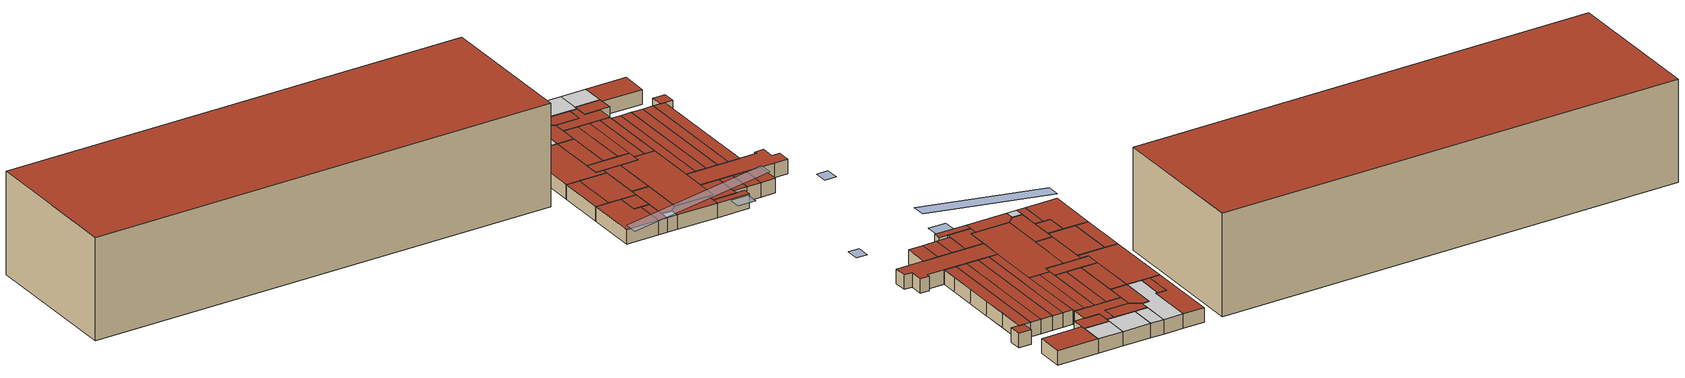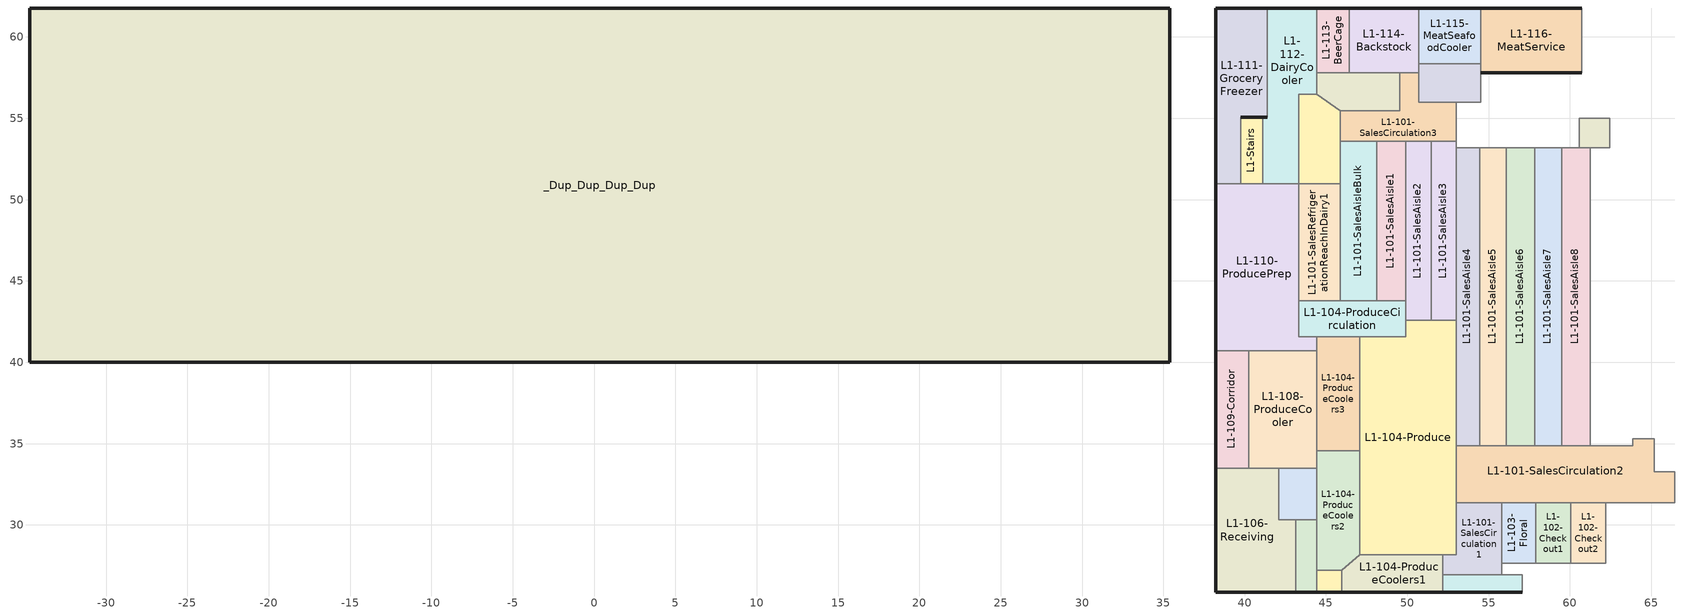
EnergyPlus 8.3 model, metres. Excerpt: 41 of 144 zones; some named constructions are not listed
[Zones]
_Dup_Dup_Dup_Dup
 floor ground (Interior Floor): 35.4,40 -34.7,40 -34.7,61.78 35.4,61.78 z0
 wall outside (Exterior Wall): 35.4,40 35.4,61.78 -34.7,61.78 -34.7,40 35.4,40 z0:15.24
 roof outside (Exterior Roof): -34.7,40 35.4,40 35.4,61.78 -34.7,61.78 z15.24
L1-116-MeatService
 floor ground (Interior Floor): 60.74,57.81 54.53,57.81 54.53,61.78 60.74,61.78 z0
 wall outside (Exterior Wall): 60.74,61.78 54.53,61.78 / 54.53,57.81 60.74,57.81 z0:2.13
 wall to L1-117-SeafoodSurface: 60.74,57.81 60.74,61.78 z0:2.13
 wall to L1-115-MeatSeafoodCooler: 54.53,61.78 54.53,58.37 z0:2.13
 wall to L1-101-SalesRefrigerationReachInMeatSubstitutes: 54.53,58.37 54.53,57.81 z0:2.13
 roof outside (Exterior Roof): 54.53,57.81 60.74,57.81 60.74,61.78 54.53,61.78 z2.13
L1-111-GroceryFreezer
 floor ground (Interior Floor): 39.75,50.96 38.22,50.96 38.22,61.78 41.4,61.78 41.4,55.08 39.75,55.08 z0
 wall outside (Exterior Wall): 41.4,61.78 38.22,61.78 38.22,50.96 / 39.75,55.08 41.4,55.08 z0:2.13
 wall to L1-110-ProducePrep: 38.22,50.96 39.75,50.96 z0:2.13
 wall to L1-Stairs: 39.75,50.96 39.75,55.08 z0:2.13
 wall to L1-112-DairyCooler: 41.4,55.08 41.4,61.78 z0:2.13
 roof outside (Exterior Roof): 38.22,50.96 39.75,50.96 39.75,55.08 41.4,55.08 41.4,61.78 38.22,61.78 z2.13
L1-108-ProduceCooler
 floor ground (Interior Floor): 44.44,33.5 40.26,33.5 40.26,40.72 44.44,40.72 z0
 wall to L1-110-ProducePrep: 44.44,40.72 40.26,40.72 z0:2.13
 wall to L1-109-Corridor: 40.26,40.72 40.26,33.5 z0:2.13
 wall to L1-106-Receiving: 40.26,33.5 42.09,33.5 z0:2.13
 wall to L1-102-ReceivingOffice: 42.09,33.5 44.44,33.5 z0:2.13
 wall to L1-104-ProduceCoolers2: 44.44,33.5 44.44,34.57 z0:2.13
 wall to L1-104-ProduceCoolers3: 44.44,34.57 44.44,40.72 z0:2.13
 roof outside (Exterior Roof): 40.26,33.5 44.44,33.5 44.44,40.72 40.26,40.72 z2.13
L1-106-ReceivingTransformers2
 floor ground (Interior Floor): 44.44,25.88 43.15,25.88 43.15,30.31 44.44,30.31 z0
 wall outside (Exterior Wall): 43.15,25.88 44.44,25.88 z0:2.13
 wall to L1-106-Receiving: 43.15,30.31 43.15,25.88 z0:2.13
 wall to L1-Shaft: 44.44,25.88 44.44,27.22 z0:2.13
 wall to L1-104-ProduceCoolers2: 44.44,27.22 44.44,30.31 z0:2.13
 wall to L1-102-ReceivingOffice: 44.44,30.31 43.15,30.31 z0:2.13
 roof outside (Exterior Roof): 43.15,25.88 44.44,25.88 44.44,30.31 43.15,30.31 z2.13
L1-102-ReceivingOffice
 floor ground (Interior Floor): 44.44,30.31 42.09,30.31 42.09,33.5 44.44,33.5 z0
 wall to L1-104-ProduceCoolers2: 44.44,30.31 44.44,33.5 z0:2.13
 wall to L1-106-Receiving: 42.09,33.5 42.09,30.31 43.15,30.31 z0:2.13
 roof outside (Exterior Roof): 42.09,30.31 44.44,30.31 44.44,33.5 42.09,33.5 z2.13
L1-113-BeerCage
 floor ground (Interior Floor): 46.42,57.81 44.44,57.81 44.44,61.78 46.42,61.78 z0
 wall outside (Exterior Wall): 46.42,61.78 44.44,61.78 z0:2.13
 wall to L1-101-SalesRefrigerationReachInDairy3: 44.44,57.81 46.42,57.81 z0:2.13
 wall to L1-114-Backstock: 46.42,57.81 46.42,61.78 z0:2.13
 wall to L1-112-DairyCooler: 44.44,61.78 44.44,57.81 z0:2.13
 ceiling to L1S1-BeerCage: 44.44,57.81 46.42,57.81 46.42,61.78 44.44,61.78 z2.13
L1-114-Backstock
 floor ground (Interior Floor): 50.69,57.81 46.42,57.81 46.42,61.78 50.69,61.78 z0
 wall outside (Exterior Wall): 50.69,61.78 46.42,61.78 z0:2.13
 wall to L1-115-MeatSeafoodCooler: 50.69,58.37 50.69,61.78 z0:2.13
 wall to L1-101-SalesRefrigerationReachInDairy3: 46.42,57.81 49.53,57.81 z0:2.13
 wall to L1-101-SalesCirculation3: 49.53,57.81 50.69,57.81 z0:2.13
 wall to L1-101-SalesRefrigerationReachInMeatSubstitutes: 50.69,57.81 50.69,58.37 z0:2.13
 ceiling to L1S1-Backstock: 46.42,57.81 50.69,57.81 50.69,61.78 46.42,61.78 z2.13
L1-Shaft
 floor ground (Interior Floor): 45.97,25.88 44.44,25.88 44.44,27.22 45.97,27.22 z0
 wall outside (Exterior Wall): 44.44,25.88 45.97,25.88 z0:2.13
 wall to L1-104-ProduceCoolers1: 45.97,25.88 45.97,27.22 z0:2.13
 wall to L1-104-ProduceCoolers2: 45.97,27.22 44.44,27.22 z0:2.13
 ceiling to L1S1-Shaft: 44.44,25.88 45.97,25.88 45.97,27.22 44.44,27.22 z2.13
L1-101-EntranceExit
 floor ground (Interior Floor): 57.06,25.88 52.19,25.88 52.18,26.95 57.06,26.95 z0
 wall outside (Exterior Wall): 52.19,25.88 57.06,25.88 z0:2.13
 wall to L1-102-CheckoutBagging: 57.06,25.88 57.06,26.95 55.81,26.95 z0:2.13
 wall to L1-101-SalesCirculation1: 55.81,26.95 52.18,26.95 z0:2.13
 wall to L1-104-ProduceCoolers1: 52.18,26.95 52.19,25.88 z0:2.13
 roof outside (Exterior Roof): 52.19,25.88 57.06,25.88 57.06,26.95 52.18,26.95 z2.13
L1-104-ProduceCoolers1
 floor ground (Interior Floor): 52.19,25.88 45.97,25.88 45.97,27.22 47.06,28.16 52.18,28.16 z0
 wall outside (Exterior Wall): 45.97,25.88 52.19,25.88 z0:2.13
 wall to L1-101-SalesCirculation1: 52.18,26.95 52.18,28.16 z0:2.13
 wall to L1-104-Produce: 52.18,28.16 47.06,28.16 z0:2.13
 wall to L1-104-ProduceCoolers2: 47.06,28.16 45.97,27.22 z0:2.13
 roof outside (Exterior Roof): 45.97,25.88 52.19,25.88 52.18,28.16 47.06,28.16 45.97,27.22 z2.13
L1-104-ProduceCoolers3
 floor ground (Interior Floor): 47.06,34.57 44.44,34.57 44.44,41.57 47.06,41.57 z0
 wall to L1-104-ProduceCoolers2: 44.44,34.57 47.06,34.57 z0:2.13
 wall to L1-104-Produce: 47.06,34.57 47.06,41.57 z0:2.13
 wall to L1-104-ProduceCirculation: 47.06,41.57 44.44,41.57 z0:2.13
 wall to L1-110-ProducePrep: 44.44,41.57 44.44,40.72 z0:2.13
 roof outside (Exterior Roof): 44.44,34.57 47.06,34.57 47.06,41.57 44.44,41.57 z2.13
L1-101-SalesRefrigerationReachInMeatSubstitutes
 floor ground (Interior Floor): 54.53,55.99 50.69,55.99 50.69,58.37 54.53,58.37 z0
 wall to L1-101-SalesCirculation3: 50.69,57.81 50.69,55.99 53,55.99 z0:2.13
 wall to L1-101-SalesCirculation4: 53,55.99 54.53,55.99 z0:2.13
 wall to L1-101-SalesCirculationMeatSeafood: 54.53,55.99 54.53,57.81 z0:2.13
 wall to L1-115-MeatSeafoodCooler: 54.53,58.37 50.69,58.37 z0:2.13
 roof outside (Exterior Roof): 50.69,55.99 54.53,55.99 54.53,58.37 50.69,58.37 z2.13
L1-102-Checkout2
 floor ground (Interior Floor): 62.21,27.65 60.05,27.65 60.05,31.36 62.21,31.36 z0
 wall to L1-101-SalesCirculation2: 62.21,31.36 60.05,31.36 z0:2.13
 wall to L1-102-Checkout1: 60.05,31.36 60.05,27.65 z0:2.13
 wall to L1-102-CheckoutBagging: 60.05,27.65 62.21,27.65 z0:2.13
 wall to L1-102-Checkout3: 62.21,27.65 62.21,31.36 z0:2.13
 roof outside (Exterior Roof): 60.05,27.65 62.21,27.65 62.21,31.36 60.05,31.36 z2.13
L1-102-Checkout1
 floor ground (Interior Floor): 60.05,27.65 57.88,27.65 57.88,31.36 60.05,31.36 z0
 wall to L1-101-SalesCirculation2: 60.05,31.36 57.88,31.36 z0:2.13
 wall to L1-103-Floral: 57.88,31.36 57.88,27.65 z0:2.13
 wall to L1-102-CheckoutBagging: 57.88,27.65 60.05,27.65 z0:2.13
 roof outside (Exterior Roof): 57.88,27.65 60.05,27.65 60.05,31.36 57.88,31.36 z2.13
L1-103-Floral
 floor ground (Interior Floor): 57.88,27.65 55.81,27.65 55.81,31.36 57.88,31.36 z0
 wall to L1-101-SalesCirculation2: 57.88,31.36 55.81,31.36 z0:2.13
 wall to L1-101-SalesCirculation1: 55.81,31.36 55.81,27.65 z0:2.13
 wall to L1-102-CheckoutBagging: 55.81,27.65 57.88,27.65 z0:2.13
 roof outside (Exterior Roof): 55.81,27.65 57.88,27.65 57.88,31.36 55.81,31.36 z2.13
L1-101-SalesAisle1
 floor ground (Interior Floor): 49.9,43.77 48.13,43.77 48.13,53.58 49.9,53.58 z0
 wall to L1-101-SalesAisleBulk: 48.13,53.58 48.13,43.77 z0:2.13
 wall to L1-104-ProduceCirculation: 48.13,43.77 49.9,43.77 z0:2.13
 wall to L1-101-SalesAisle2: 49.9,43.77 49.9,53.58 z0:2.13
 wall to L1-101-SalesCirculation3: 49.9,53.58 48.13,53.58 z0:2.13
 roof outside (Exterior Roof): 48.13,43.77 49.9,43.77 49.9,53.58 48.13,53.58 z2.13
L1-101-SalesAisle3
 floor ground (Interior Floor): 53,42.58 51.47,42.58 51.47,53.58 53,53.58 z0
 wall to L1-101-SalesAisle2: 51.47,53.58 51.47,42.58 z0:2.13
 wall to L1-104-Produce: 51.47,42.58 53,42.58 z0:2.13
 wall to L1-101-SalesAisle4: 53,42.58 53,53.19 z0:2.13
 wall to L1-101-SalesCirculation4: 53,53.19 53,53.58 z0:2.13
 wall to L1-101-SalesCirculation3: 53,53.58 51.47,53.58 z0:2.13
 roof outside (Exterior Roof): 51.47,42.58 53,42.58 53,53.58 51.47,53.58 z2.13
L1-104-Produce
 floor ground (Interior Floor): 53,28.16 47.06,28.16 47.06,41.57 49.9,41.57 49.9,42.58 53,42.58 z0
 wall to L1-104-ProduceCoolers2: 47.06,34.57 47.06,28.16 z0:2.13
 wall to L1-101-SalesCirculation1: 52.18,28.16 53,28.16 53,31.36 z0:2.13
 wall to L1-101-SalesCirculation2: 53,31.36 53,34.87 z0:2.13
 wall to L1-101-SalesAisle4: 53,34.87 53,42.58 z0:2.13
 wall to L1-101-SalesAisle2: 51.47,42.58 49.9,42.58 z0:2.13
 wall to L1-104-ProduceCirculation: 49.9,42.58 49.9,41.57 47.06,41.57 z0:2.13
 roof outside (Exterior Roof): 47.06,28.16 53,28.16 53,42.58 49.9,42.58 49.9,41.57 47.06,41.57 z2.13
L1-104-ProduceCirculation
 floor ground (Interior Floor): 49.9,41.57 43.31,41.57 43.31,43.77 49.9,43.77 z0
 wall to L1-101-SalesAisleBulk: 48.13,43.77 45.87,43.77 z0:2.13
 wall to L1-101-SalesRefrigerationReachInDairy1: 45.87,43.77 43.31,43.77 z0:2.13
 wall to L1-110-ProducePrep: 43.31,43.77 43.31,41.57 44.44,41.57 z0:2.13
 wall to L1-101-SalesAisle2: 49.9,42.58 49.9,43.77 z0:2.13
 roof outside (Exterior Roof): 43.31,41.57 49.9,41.57 49.9,43.77 43.31,43.77 z2.13
L1-101-SalesRefrigerationEndcap1
 floor ground (Interior Floor): 62.45,53.19 60.58,53.19 60.58,55.02 62.45,55.02 z0
 wall to L1-101-SalesRefrigerationAisle5: 61.24,53.19 62.45,53.19 z0:2.13
 wall to L1-101-SalesCirculation4: 62.45,53.19 62.45,55.02 60.58,55.02 60.58,53.19 z0:2.13
 wall to L1-101-SalesAisle8: 60.58,53.19 61.24,53.19 z0:2.13
 roof outside (Exterior Roof): 60.58,53.19 62.45,53.19 62.45,55.02 60.58,55.02 z2.13
L1-101-SalesCirculation2
 floor ground (Interior Floor): 66.45,31.36 53,31.36 53,34.87 63.86,34.87 63.86,35.3 65.2,35.3 65.2,33.28 66.45,33.28 z0
 wall to L1-101-SalesAisle8: 61.24,34.87 59.49,34.87 z0:2.13
 wall to L1-101-SalesAisle7: 59.49,34.87 57.84,34.87 z0:2.13
 wall to L1-101-SalesAisle6: 57.84,34.87 56.1,34.87 z0:2.13
 wall to L1-101-SalesAisle5: 56.1,34.87 54.45,34.87 z0:2.13
 wall to L1-101-SalesAisle4: 54.45,34.87 53,34.87 z0:2.13
 wall to L1-101-SalesCirculation1: 53,31.36 55.81,31.36 z0:2.13
 wall to L1-102-Checkout3: 62.21,31.36 64.37,31.36 z0:2.13
 wall to L1-102-Checkout4: 64.37,31.36 66.45,31.36 z0:2.13
 wall to L1-101-SalesCirculation7: 66.45,31.36 66.45,33.28 z0:2.13
 wall to L1-101-SalesRefrigerationEndcap3: 66.45,33.28 65.2,33.28 65.2,35.3 z0:2.13
 wall to L1-101-SalesAisle9: 65.2,35.3 63.86,35.3 z0:2.13
 wall to L1-101-SalesRefrigerationAisle1: 63.86,35.3 63.86,34.87 61.24,34.87 z0:2.13
 roof outside (Exterior Roof): 53,31.36 66.45,31.36 66.45,33.28 65.2,33.28 65.2,35.3 63.86,35.3 63.86,34.87 53,34.87 z2.13
L1-101-SalesAisle4
 floor ground (Interior Floor): 54.45,34.87 53,34.87 53,53.19 54.45,53.19 z0
 wall to L1-101-SalesAisle5: 54.45,34.87 54.45,53.19 z0:2.13
 wall to L1-101-SalesCirculation4: 54.45,53.19 53,53.19 z0:2.13
 roof outside (Exterior Roof): 53,34.87 54.45,34.87 54.45,53.19 53,53.19 z2.13
L1-101-SalesAisle5
 floor ground (Interior Floor): 56.1,34.87 54.45,34.87 54.45,53.19 56.1,53.19 z0
 wall to L1-101-SalesAisle6: 56.1,34.87 56.1,53.19 z0:2.13
 wall to L1-101-SalesCirculation4: 56.1,53.19 54.45,53.19 z0:2.13
 roof outside (Exterior Roof): 54.45,34.87 56.1,34.87 56.1,53.19 54.45,53.19 z2.13
L1-101-SalesAisle6
 floor ground (Interior Floor): 57.84,34.87 56.1,34.87 56.1,53.19 57.84,53.19 z0
 wall to L1-101-SalesAisle7: 57.84,34.87 57.84,53.19 z0:2.13
 wall to L1-101-SalesCirculation4: 57.84,53.19 56.1,53.19 z0:2.13
 roof outside (Exterior Roof): 56.1,34.87 57.84,34.87 57.84,53.19 56.1,53.19 z2.13
L1-101-SalesAisle7
 floor ground (Interior Floor): 59.49,34.87 57.84,34.87 57.84,53.19 59.49,53.19 z0
 wall to L1-101-SalesAisle8: 59.49,34.87 59.49,53.19 z0:2.13
 wall to L1-101-SalesCirculation4: 59.49,53.19 57.84,53.19 z0:2.13
 roof outside (Exterior Roof): 57.84,34.87 59.49,34.87 59.49,53.19 57.84,53.19 z2.13
L1-101-SalesAisle8
 floor ground (Interior Floor): 61.24,34.87 59.49,34.87 59.49,53.19 61.24,53.19 z0
 wall to L1-101-SalesCirculation4: 60.58,53.19 59.49,53.19 z0:2.13
 wall to L1-101-SalesRefrigerationAisle1: 61.24,34.87 61.24,37.32 z0:2.13
 wall to L1-101-SalesRefrigerationAisle2: 61.24,37.32 61.24,41.19 z0:2.13
 wall to L1-101-SalesRefrigerationAisle3: 61.24,41.19 61.24,45.13 z0:2.13
 wall to L1-101-SalesRefrigerationAisle4: 61.24,45.13 61.24,49 z0:2.13
 wall to L1-101-SalesRefrigerationAisle5: 61.24,49 61.24,53.19 z0:2.13
 roof outside (Exterior Roof): 59.49,34.87 61.24,34.87 61.24,53.19 59.49,53.19 z2.13
L1-101-SalesAisle2
 floor ground (Interior Floor): 51.47,42.58 49.9,42.58 49.9,53.58 51.47,53.58 z0
 wall to L1-101-SalesCirculation3: 51.47,53.58 49.9,53.58 z0:2.13
 roof outside (Exterior Roof): 49.9,42.58 51.47,42.58 51.47,53.58 49.9,53.58 z2.13
L1-101-SalesRefrigerationReachInDairy2
 floor ground (Interior Floor): 45.87,50.96 43.31,50.96 43.31,56.48 44.44,56.48 45.87,55.47 z0
 wall to L1-101-SalesRefrigerationReachInDairy1: 43.31,50.96 45.87,50.96 z0:2.13
 wall to L1-101-SalesAisleBulk: 45.87,50.96 45.87,53.58 z0:2.13
 wall to L1-101-SalesCirculation3: 45.87,53.58 45.87,55.47 z0:2.13
 wall to L1-101-SalesRefrigerationReachInDairy3: 45.87,55.47 44.44,56.48 z0:2.13
 wall to L1-112-DairyCooler: 44.44,56.48 43.31,56.48 43.31,50.96 z0:2.13
 roof outside (Exterior Roof): 43.31,50.96 45.87,50.96 45.87,55.47 44.44,56.48 43.31,56.48 z2.13
L1-101-SalesAisleBulk
 floor ground (Interior Floor): 48.13,43.77 45.87,43.77 45.87,53.58 48.13,53.58 z0
 wall to L1-101-SalesCirculation3: 48.13,53.58 45.87,53.58 z0:2.13
 wall to L1-101-SalesRefrigerationReachInDairy1: 45.87,50.96 45.87,43.77 z0:2.13
 roof outside (Exterior Roof): 45.87,43.77 48.13,43.77 48.13,53.58 45.87,53.58 z2.13
L1-101-SalesRefrigerationReachInDairy3
 floor ground (Interior Floor): 49.53,55.47 45.87,55.47 44.44,56.48 44.44,57.81 49.53,57.81 z0
 wall to L1-101-SalesCirculation3: 45.87,55.47 49.53,55.47 49.53,57.81 z0:2.13
 wall to L1-112-DairyCooler: 44.44,57.81 44.44,56.48 z0:2.13
 roof outside (Exterior Roof): 44.44,56.48 45.87,55.47 49.53,55.47 49.53,57.81 44.44,57.81 z2.13
L1-101-SalesCirculation3
 floor ground (Interior Floor): 53,53.58 45.87,53.58 45.87,55.47 49.53,55.47 49.53,57.81 50.69,57.81 50.69,55.99 53,55.99 z0
 wall to L1-101-SalesCirculation4: 53,53.58 53,55.99 z0:2.13
 roof outside (Exterior Roof): 45.87,53.58 53,53.58 53,55.99 50.69,55.99 50.69,57.81 49.53,57.81 49.53,55.47 45.87,55.47 z2.13
L1-101-SalesCirculation1
 floor ground (Interior Floor): 55.81,26.95 52.18,26.95 52.18,28.16 53,28.16 53,31.36 55.81,31.36 z0
 wall to L1-102-CheckoutBagging: 55.81,26.95 55.81,27.65 z0:2.13
 roof outside (Exterior Roof): 52.18,26.95 55.81,26.95 55.81,31.36 53,31.36 53,28.16 52.18,28.16 z2.13
L1-101-SalesRefrigerationReachInDairy1
 floor ground (Interior Floor): 45.87,43.77 43.31,43.77 43.31,50.96 45.87,50.96 z0
 wall to L1-110-ProducePrep: 43.31,50.96 43.31,43.77 z0:2.13
 roof outside (Exterior Roof): 43.31,43.77 45.87,43.77 45.87,50.96 43.31,50.96 z2.13
L1-104-ProduceCoolers2
 floor ground (Interior Floor): 45.97,27.22 44.44,27.22 44.44,34.57 47.06,34.57 47.06,28.16 z0
 roof outside (Exterior Roof): 44.44,27.22 45.97,27.22 47.06,28.16 47.06,34.57 44.44,34.57 z2.13
L1-115-MeatSeafoodCooler
 floor ground (Interior Floor): 54.53,58.37 50.69,58.37 50.69,61.78 54.53,61.78 z0
 wall outside (Exterior Wall): 54.53,61.78 50.69,61.78 z0:2.13
 ceiling to L1S1-MeatSeafoodCooler: 50.69,58.37 54.53,58.37 54.53,61.78 50.69,61.78 z2.13
L1-109-Corridor
 floor ground (Interior Floor): 40.26,33.5 38.22,33.5 38.22,40.72 40.26,40.72 z0
 wall outside (Exterior Wall): 38.22,40.72 38.22,33.5 z0:2.13
 wall to L1-110-ProducePrep: 40.26,40.72 38.22,40.72 z0:2.13
 wall to L1-106-Receiving: 38.22,33.5 40.26,33.5 z0:2.13
 roof outside (Exterior Roof): 38.22,33.5 40.26,33.5 40.26,40.72 38.22,40.72 z2.13
L1-110-ProducePrep
 floor ground (Interior Floor): 44.44,40.72 38.22,40.72 38.22,50.96 43.31,50.96 43.31,41.57 44.44,41.57 z0
 wall outside (Exterior Wall): 38.22,50.96 38.22,40.72 z0:2.13
 wall to L1-112-DairyCooler: 43.31,50.96 41.12,50.96 z0:2.13
 wall to L1-Stairs: 41.12,50.96 39.75,50.96 z0:2.13
 roof outside (Exterior Roof): 38.22,40.72 44.44,40.72 44.44,41.57 43.31,41.57 43.31,50.96 38.22,50.96 z2.13
L1-Stairs
 floor ground (Interior Floor): 41.12,50.96 39.75,50.96 39.75,55.08 41.12,55.08 z0
 wall outside (Exterior Wall): 41.12,55.08 39.75,55.08 z0:2.13
 wall to L1-112-DairyCooler: 41.12,50.96 41.12,55.08 z0:2.13
 roof outside (Exterior Roof): 39.75,50.96 41.12,50.96 41.12,55.08 39.75,55.08 z2.13
L1-112-DairyCooler
 floor ground (Interior Floor): 43.31,50.96 41.12,50.96 41.12,55.08 41.4,55.08 41.4,61.78 44.44,61.78 44.44,56.48 43.31,56.48 z0
 wall outside (Exterior Wall): 41.4,55.08 41.12,55.08 / 44.44,61.78 41.4,61.78 z0:2.13
 ceiling to L1S1-DairyCooler: 41.12,50.96 43.31,50.96 43.31,56.48 44.44,56.48 44.44,61.78 41.4,61.78 41.4,55.08 41.12,55.08 z2.13
L1-106-Receiving
 floor ground (Interior Floor): 43.15,25.88 38.22,25.88 38.22,33.5 42.09,33.5 42.09,30.31 43.15,30.31 z0
 wall outside (Exterior Wall): 38.22,33.5 38.22,25.88 43.15,25.88 z0:2.13
 roof outside (Exterior Roof): 38.22,25.88 43.15,25.88 43.15,30.31 42.09,30.31 42.09,33.5 38.22,33.5 z2.13
shading: 35.4,40 35.4,61.78 / 35.4,61.78 -34.7,61.78 / -34.7,61.78 -34.7,40 / -34.7,40 35.4,40 z0:15.24; 35.4,40 -34.7,40 -34.7,61.78 35.4,61.78 z0; -34.7,40 35.4,40 35.4,61.78 -34.7,61.78 z15.24; 38.22,23.88,2.82 38.22,25.88,2.82 58.95,25.88,5.72 58.95,23.88,5.72; 56.79,23.87 54.11,23.87 54.11,25.88 56.79,25.88 z2.09; 69.16,23.87 67.45,23.87 67.45,25.88 69.16,25.88 z2.09
[Building]
NoeValleyWFM_Geometry.idf: North Axis {deg}=356.173; Terrain=City; Solar Distribution or maybe FullExterior=FullInteriorAndExteriorWithReflections; Maximum Number of Warmup Days=25; Minimum Number of Warmup Days=6
[Site:Location]
Sacramento Executive Arpt	USA: 38.5, -121.5, -8, 5
[SizingPeriod:DesignDay] Day of Month=21; Dry-Bulb Temperature Range Modifier Type=DefaultMultipliers; Barometric Pressure {Pa}=101265; Rain {Yes/No}=No; Snow on ground {Yes/No}=No; Daylight Savings Time Indicator=No
Name | Month | Day Type | Maximum Dry-Bulb Temperature {C} | Daily Dry-Bulb Temperature Range {C} | Humidity Condition Type | Wetbulb at Maximum Dry-Bulb {C} | Wind Speed {m/s} design conditions vs. traditional 6.71 m/s (15 mph) | Wind Direction {Degrees; N=0, S=180} | Solar Model Indicator | Clearness {0.0 to 1.1} | Dewpoint at Maximum Dry-Bulb {C} | Wind Speed {m/s} design conditions vs. traditional 3.35 m/s (7mph) | ASHRAE Clear Sky Optical Depth for Beam Irradiance (taub) | ASHRAE Clear Sky Optical Depth for Diffuse Irradiance (taud) | Enthalpy at Maximum Dry-Bulb {J/kg}
Sacramento Executive Arpt Ann Htg 99.6% Condns DB | 12 | WinterDesignDay | -0.4 | 0 | Wetbulb | -0.4 | 0.9 | 320 | ASHRAEClearSky | 0
Sacramento Executive Arpt Ann Hum_n 99.6% Condns DP=>MCDB | 12 | WinterDesignDay | 10.8 | 0 | Dewpoint |  | 0.9 | 320 | ASHRAEClearSky | 0 | -6.4
Sacramento Executive Arpt Ann Htg Wind 99.6% Condns WS=>MCDB | 12 | WinterDesignDay | 11.7 | 0 | Wetbulb | 11.7 | 11.6 | 320 | ASHRAEClearSky | 0
Sacramento Executive Arpt Ann Clg .4% Condns DB=>MWB | 7 | SummerDesignDay | 37.9 | 18.1 | Wetbulb | 21.3 |  | 220 | ASHRAETau |  |  | 3.4 | 0.382 | 2.325
Sacramento Executive Arpt Ann Clg .4% Condns WB=>MDB | 7 | SummerDesignDay | 35.5 | 18.1 | Wetbulb | 22.6 |  | 220 | ASHRAETau |  |  | 3.4 | 0.382 | 2.325
Sacramento Executive Arpt Ann Clg .4% Condns DP=>MDB | 7 | SummerDesignDay | 29.1 | 18.1 | Dewpoint |  |  | 220 | ASHRAETau |  | 17.7 | 3.4 | 0.382 | 2.325
Sacramento Executive Arpt Ann Clg .4% Condns Enth=>MDB | 7 | SummerDesignDay | 35.4 | 18.1 | Enthalpy |  |  | 220 | ASHRAETau |  |  | 3.4 | 0.382 | 2.325 | 66200
[Zone] Type=1
; _Dup_Dup_Dup_Dup; L1-116-MeatService; L1-111-GroceryFreezer; L1-108-ProduceCooler; L1-106-ReceivingTransformers2; L1-102-ReceivingOffice; L1-113-BeerCage; L1-114-Backstock; L1-Shaft; L1-101-EntranceExit; L1-104-ProduceCoolers1; L1-104-ProduceCoolers3; L1-101-SalesRefrigerationReachInMeatSubstitutes; L1-102-Checkout2; L1-102-Checkout1; L1-103-Floral; L1-101-SalesAisle1; L1-101-SalesAisle3; L1-104-Produce; L1-104-ProduceCirculation; L1-101-SalesRefrigerationEndcap1; L1-101-SalesCirculation2; L1-101-SalesAisle4; L1-101-SalesAisle5; L1-101-SalesAisle6; L1-101-SalesAisle7; L1-101-SalesAisle8; L1-101-SalesAisle2; L1-101-SalesRefrigerationReachInDairy2; L1-101-SalesAisleBulk; L1-101-SalesRefrigerationReachInDairy3; L1-101-SalesCirculation3; L1-101-SalesCirculation1; L1-101-SalesRefrigerationReachInDairy1; L1-104-ProduceCoolers2; L1-115-MeatSeafoodCooler; L1-109-Corridor; L1-110-ProducePrep; L1-Stairs; L1-112-DairyCooler; L1-106-Receiving
